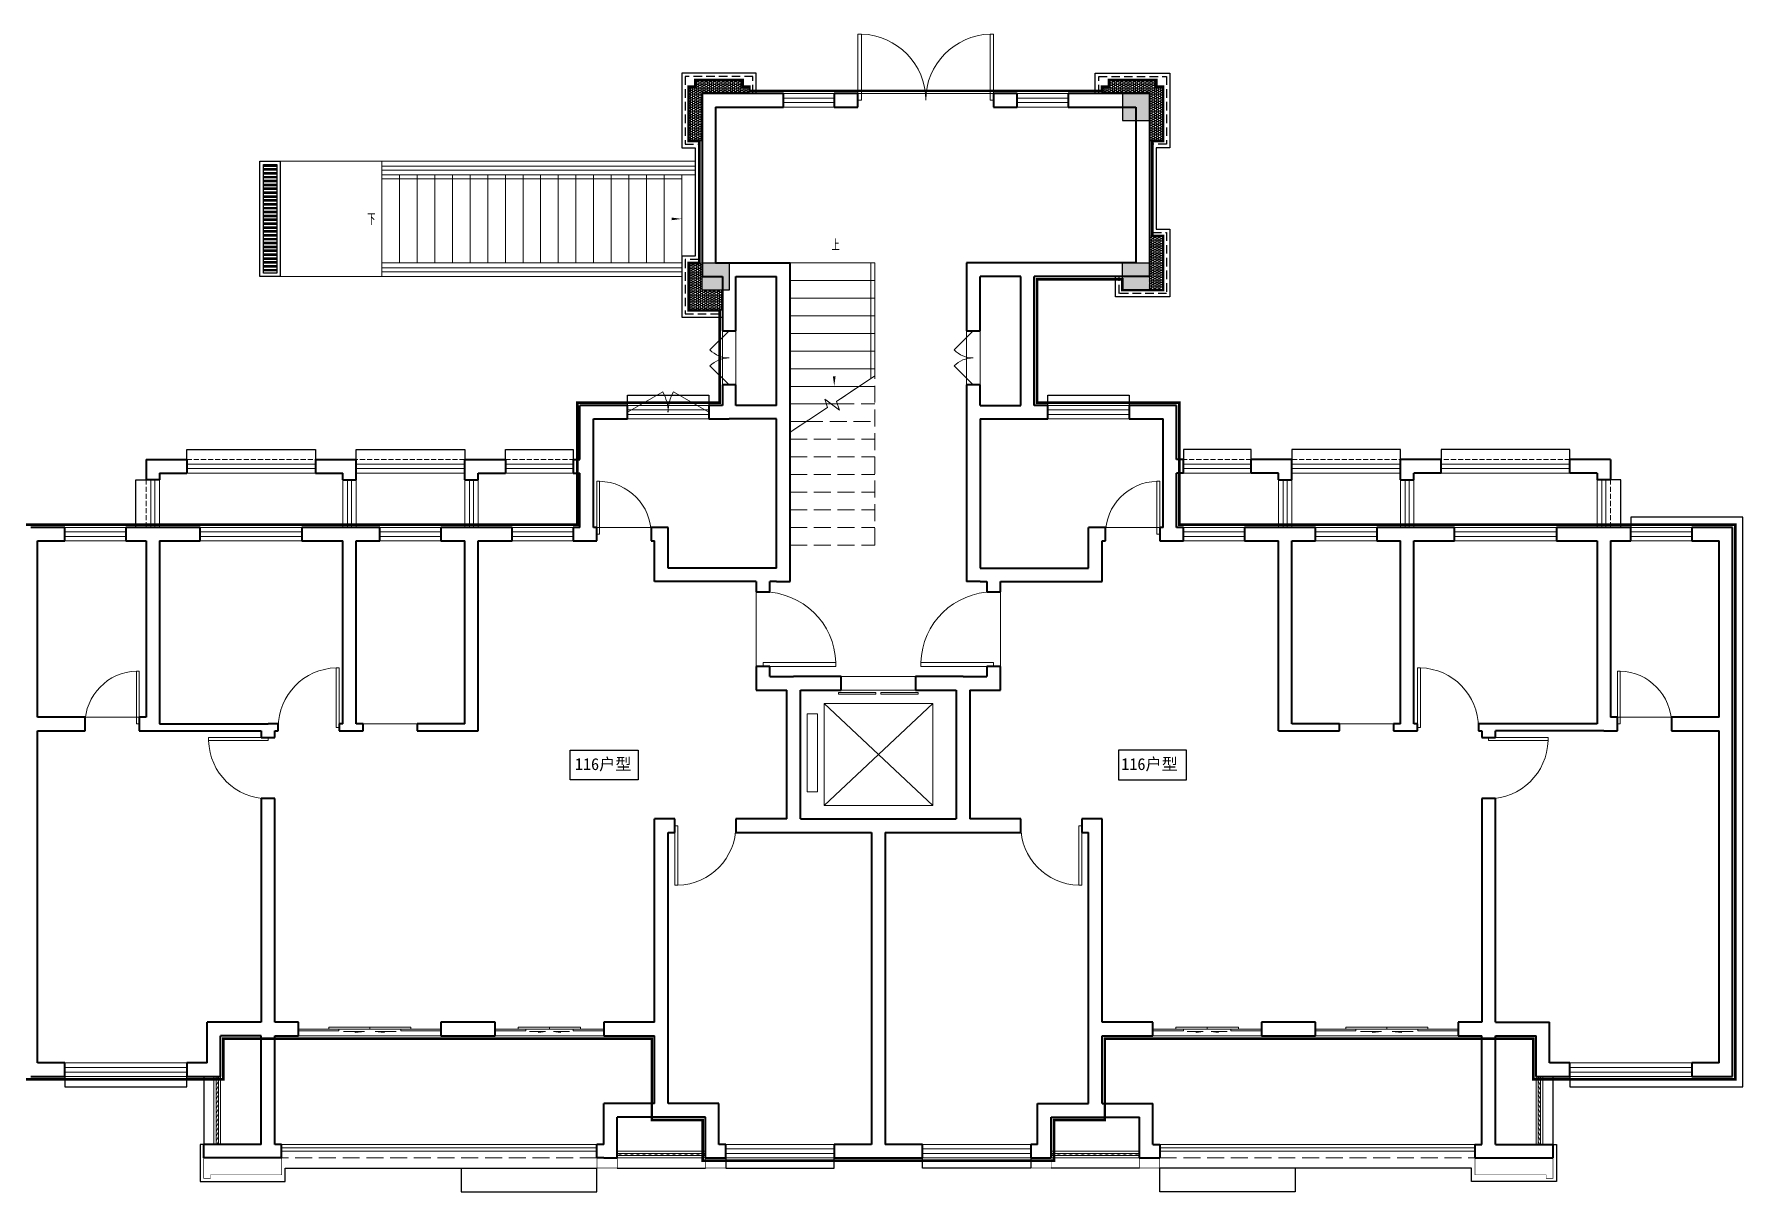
# Model space of a CAD drawing. Extents: x -518115 to 389031, y -209821 to 1628073.
# Drawn here: x 61305 to 71385, y 656522 to 663352 of the extents above; entities that cross this region are included whole.
import ezdxf

# ---------------------------------------------------------------- set-up
doc = ezdxf.new("R2010")
doc.units = 0
doc.header["$LTSCALE"] = 1000
doc.header["$MEASUREMENT"] = 0
for name, pattern in [('#P_--_20B1_001_t3$0$DASH', [0.35, 0.25, -0.1]), ('DASH', [0.35, 0.25, -0.1]), ('HIDDEN', [0.375, 0.25, -0.125])]:
    doc.linetypes.add(name, pattern=pattern)
for name, color, linetype, lineweight in [('3.5方案汇报，与郭总、侯月琴确定户型_t8$0$STAIR', 2, 'Continuous', 18), ('PUB_HATCH', 8, 'Continuous', 9), ('STAIR', 2, 'Continuous', 18), ('WALL', 9, 'Continuous', 40), ('WINDOW', 144, 'Continuous', 15), ('平面-栏杆', 135, 'Continuous', 15), ('平面-看线', 45, 'Continuous', 15)]:
    doc.layers.add(name, color=color, linetype=linetype, lineweight=lineweight)
for name, color, linetype in [('DIM_SYMB', 3, 'Continuous'), ('PUB_TEXT', 4, 'Continuous'), ('看线', 251, 'Continuous'), ('立面-看线', 251, 'Continuous')]:
    doc.layers.add(name, color=color, linetype=linetype)
doc.styles.add('_TCH_DIM', font='SIMPLEX.shx', dxfattribs={"width": 0.7, "bigfont": 'GBCBIG.shx'})
doc.styles.add('黑体', font='')
doc.styles.get('黑体').set_extended_font_data('SimHei')
pattern_1 = [(0, (-420267.216, -527227.083), (30.95625, 17.872595), [20.6375, -41.275]), (120, (-420267.216, -527227.083), (-30.9562463, 17.8726014), [20.6375, -41.275]), (60, (-420267.216, -527227.083), (3.7e-06, 35.7451964), [-41.275, 20.6375])]

# ---------------------------------------------------------------- blocks, each defined once
blk = doc.blocks.new('A$C787F6C08')
h = blk.add_hatch()
h.set_pattern_fill('ANSI32', color=246, scale=12, angle=135)
h.set_pattern_definition([(180, (0, 0), (-4e-15, -57.15), []), (180, (-19.05, 19.05), (-4e-15, -57.15), [])])
h.paths.add_polyline_path([(50, -1650), (250, -1650), (250, -50), (50, -50)])
at = {"color": 246}
for points in [[(0, 0), (300, 0), (300, -1700), (0, -1700)], [(50, -50), (250, -50), (250, -1650), (50, -1650)]]:
    blk.add_lwpolyline(points, close=True, dxfattribs=at)
blk = doc.blocks.new('A$C028C60F5')
at = {"color": 6}
blk.add_lwpolyline([(400, 0), (0, 0), (0, -400), (400, -400)], close=True, dxfattribs=at)
at = {"layer": 'PUB_HATCH'}
blk.add_solid([(0, -400), (400, -400), (0, 0), (400, 0)], dxfattribs=at)
blk = doc.blocks.new('A$C3EFA6995')
for p in [(9700, -2400), (15900, -2400)]:
    blk.add_blockref('A$C028C60F5', p)
blk = doc.blocks.new('A$C25D815C1')
at = {"layer": '立面-看线'}
h = blk.add_hatch(dxfattribs=at)
h.set_pattern_fill('HONEY', color=256, scale=13)
h.set_pattern_definition(pattern_1)
h.paths.add_polyline_path([(35750, 4890), (35750, 4990), (35050, 4990), (35050, 4890), (34950, 4890), (34950, 4090), (35150, 4090), (35150, 4790), (35849, 4790), (35849, 4890)])
h = blk.add_hatch(dxfattribs=at)
h.set_pattern_fill('HONEY', color=256, scale=13)
h.set_pattern_definition(pattern_1)
h.paths.add_polyline_path([(41150, 4890), (41150, 4990), (41850, 4990), (41850, 4890), (41950, 4890), (41950, 4090), (41750, 4090), (41750, 4790), (41051, 4790), (41051, 4890)])
h = blk.add_hatch(dxfattribs=at)
h.set_pattern_fill('HONEY', color=256, scale=13)
h.set_pattern_definition([(0, (-420366.579, -530327.082), (30.95625, 17.872595), [20.6375, -41.275]), (120, (-420366.579, -530327.082), (-30.9562463, 17.8726014), [20.6375, -41.275]), (60, (-420366.579, -530327.082), (3.7e-06, 35.7451964), [-41.275, 20.6375])])
h.paths.add_polyline_path([(41750, 2090), (41750, 2090), (41750, 2690), (41949, 2690), (41949, 1890), (41750, 1890)])
h = blk.add_hatch(dxfattribs=at)
h.set_pattern_fill('HONEY', color=256, scale=13)
h.set_pattern_definition([(0, (-420366.579, -530727.082), (30.95625, 17.872595), [20.6375, -41.275]), (120, (-420366.579, -530727.082), (-30.9562463, 17.8726014), [20.6375, -41.275]), (60, (-420366.579, -530727.082), (3.7e-06, 35.7451964), [-41.275, 20.6375])])
h.paths.add_polyline_path([(35450, 1890), (35150, 1890), (35150, 2290), (34951, 2290), (34951, 1590), (35450, 1590)])
at = {"color": 1, "const_width": 8}
for points in [[(35150, 4090), (34950, 4090), (34950, 4890), (35050, 4890), (35050, 4990), (35340, 4990), (35340, 4990), (35460, 4990), (35460, 4990), (35750, 4990), (35750, 4890), (35850, 4890), (35850, 4790)], [(41750, 4090), (41950, 4090), (41950, 4890), (41850, 4890), (41850, 4990), (41560, 4990), (41560, 4990), (41440, 4990), (41440, 4990), (41150, 4990), (41150, 4890), (41050, 4890), (41050, 4790)], [(41750, 2690), (41950, 2690), (41950, 1890), (41350, 1890), (41350, 2090)], [(35150, 2290), (34950, 2290), (34950, 1590), (35450, 1590)]]:
    blk.add_lwpolyline(points, dxfattribs=at)
at = {"color": 1}
for points in [[(33203, -4897), (34209, -4897), (34209, -5333), (33203, -5333)], [(42297, -4897), (41291, -4897), (41291, -5333), (42297, -5333)]]:
    blk.add_lwpolyline(points, close=True, dxfattribs=at)
at = {"color": 30, "const_width": 8}
for points in [[(27800, -10910), (27800, -11210), (27900, -11210), (27900, -11160), (28950, -11160), (28950, -10910)], [(33600, -10910), (33600, -11060), (33900, -11060), (33900, -10910)], [(35200, -10910), (35200, -11060), (35500, -11060), (35500, -10910)], [(40300, -10910), (40300, -11060), (40000, -11060), (40000, -10910)], [(41900, -10910), (41900, -11060), (41600, -11060), (41600, -10910)], [(47700, -10910), (47700, -11210), (47600, -11210), (47600, -11160), (46550, -11160), (46550, -10910)]]:
    blk.add_lwpolyline(points, dxfattribs=at)
at = {"layer": '3.5方案汇报，与郭总、侯月琴确定户型_t8$0$STAIR'}
for p, q in [((36952, -4210), (38552, -5710)), ((38552, -4210), (36952, -5710))]:
    blk.add_line(p, q, dxfattribs=at)
for points in [[(38552, -5710), (38552, -4210), (36952, -4210), (36952, -5710)], [(36852, -5510), (36852, -4360), (36702, -4360), (36702, -5510)]]:
    blk.add_lwpolyline(points, close=True, dxfattribs=at)
at = {"layer": 'DIM_SYMB'}
for points in [[(30331, 2940, 0, 0, 0), (34850, 2940, 0, 40, 0), (34700, 2940, 0, 0, 0)], [(37100, 2420, 0, 0, 0), (37100, 470, 0, 40, 0), (37100, 620, 0, 0, 0)]]:
    blk.add_lwpolyline(points, format="xyseb", dxfattribs=at)
at = {"layer": 'STAIR'}
for p, q in [((30430, 3590), (34850, 3590)), ((30430, 3590), (30430, 2290)), ((34850, 3530), (30430, 3530)), ((30690, 3590), (30690, 2290)), ((30950, 3590), (30950, 2290)), ((31210, 3590), (31210, 2290)), ((31470, 3590), (31470, 2290)), ((31730, 3590), (31730, 2290)), ((31990, 3590), (31990, 2290)), ((32250, 3590), (32250, 2290)), ((32510, 3590), (32510, 2290)), ((32770, 3590), (32770, 2290)), ((33030, 3590), (33030, 2290)), ((33290, 3590), (33290, 2290)), ((33550, 3590), (33550, 2290)), ((33810, 3590), (33810, 2290)), ((34070, 3590), (34070, 2290)), ((34330, 3590), (34330, 2290)), ((34590, 3590), (34590, 2290)), ((34850, 3590), (34850, 2290)), ((30430, 2290), (34850, 2290)), ((36450, -206), (36450, 2290)), ((36450, 2290), (37700, 2290)), ((37640, 2290), (37640, 584)), ((37700, 626), (37700, 2290)), ((36450, 2030), (37700, 2030)), ((36450, 1770), (37700, 1770)), ((36450, 1510), (37700, 1510)), ((36450, 1250), (37700, 1250)), ((36450, 990), (37700, 990)), ((36450, 730), (37700, 730)), ((37700, 626), (37133, 248)), ((36450, 470), (37466, 470)), ((37176, 120), (36960, 280)), ((36960, 280), (37000, 160)), ((36450, 210), (36983, 210)), ((37000, 160), (36450, -206)), ((37055, 210), (37146, 210)), ((37133, 248), (37176, 120)), ((36450, -50), (36684, -50))]:
    blk.add_line(p, q, dxfattribs=at)
at = {"layer": 'STAIR', "color": 246, "linetype": '#P_--_20B1_001_t3$0$DASH'}
for p, q in [((37700, 626), (37133, 248)), ((37700, -1870), (37700, 626)), ((37176, 120), (36960, 280)), ((36960, 280), (37000, 160)), ((37466, 470), (37700, 470)), ((37000, 160), (36450, -206)), ((36983, 210), (37055, 210)), ((37133, 248), (37176, 120)), ((37146, 210), (37700, 210)), ((36450, -1870), (36450, -206)), ((36684, -50), (37700, -50)), ((36450, -310), (37700, -310)), ((36450, -570), (37700, -570)), ((36450, -830), (37700, -830)), ((36450, -1090), (37700, -1090)), ((36450, -1350), (37700, -1350)), ((36450, -1610), (37700, -1610)), ((36450, -1870), (37700, -1870))]:
    blk.add_line(p, q, dxfattribs=at)
at = {"layer": 'STAIR'}
blk.add_lwpolyline([(30430, 3790), (28930, 3790), (28930, 2090), (30430, 2090)], close=True, dxfattribs=at)
at = {"layer": 'WALL', "color": 7}
for p, q in [((36350, 4790), (35150, 4790)), ((35150, 4790), (35150, 2090)), ((36350, 4590), (36350, 4790)), ((37450, 4790), (37100, 4790)), ((37100, 4790), (37100, 4590)), ((37450, 4590), (37450, 4790)), ((39800, 4790), (39450, 4790)), ((39450, 4790), (39450, 4590)), ((39800, 4590), (39800, 4790)), ((41750, 4790), (40550, 4790)), ((40550, 4790), (40550, 4590)), ((41750, 4790), (41750, 2090)), ((35350, 4590), (36350, 4590)), ((35350, 4590), (35350, 2290)), ((37100, 4590), (37450, 4590)), ((39450, 4590), (39800, 4590)), ((40550, 4590), (41550, 4590)), ((41550, 4590), (41550, 2290)), ((35350, 2290), (35550, 2290)), ((35550, 2290), (36450, 2290)), ((36450, 90), (36450, 2290)), ((39950, 2290), (39050, 2290)), ((39050, 2290), (39050, 1290)), ((41550, 2290), (39950, 2290)), ((35150, 2090), (35450, 2090)), ((35450, 2090), (35450, 1290)), ((35650, 2090), (36250, 2090)), ((35650, 1290), (35650, 2090)), ((36250, 190), (36250, 2090)), ((39850, 2090), (39250, 2090)), ((39250, 1290), (39250, 2090)), ((39850, 190), (39850, 2090)), ((40050, 190), (40050, 2090)), ((41750, 2090), (40050, 2090)), ((35450, 1290), (35650, 1290)), ((39050, 1290), (39250, 1290)), ((35650, 490), (35450, 490)), ((35450, 490), (35450, 190)), ((35650, 190), (35650, 490)), ((39250, 490), (39050, 490)), ((39050, 490), (39050, 90)), ((39250, 190), (39250, 490)), ((34050, 190), (33350, 190)), ((33350, -610), (33350, 190)), ((34050, -10), (34050, 190)), ((35450, 190), (35250, 190)), ((35250, 190), (35250, -10)), ((36250, 190), (35650, 190)), ((36450, -2310), (36450, 90)), ((39050, 90), (39050, -2310)), ((39250, 190), (39850, 190)), ((40250, 190), (40050, 190)), ((40250, -10), (40250, 190)), ((42150, 190), (41450, 190)), ((41450, 190), (41450, -10)), ((42150, -610), (42150, 190)), ((33550, -10), (34050, -10)), ((33550, -710), (33550, -10)), ((35250, -10), (35550, -10)), ((36250, -10), (35550, -10)), ((36250, -2210), (36250, -10)), ((39250, -10), (39250, -2210)), ((39250, -10), (39950, -10)), ((39950, -10), (40250, -10)), ((41450, -10), (41950, -10)), ((41950, -710), (41950, -10)), ((26950, -610), (27550, -610)), ((26950, -610), (26950, -910)), ((27550, -610), (27550, -810)), ((29450, -610), (30050, -610)), ((29450, -610), (29450, -810)), ((30050, -910), (30050, -610)), ((31650, -910), (31650, -610)), ((31650, -610), (32250, -610)), ((32250, -610), (32250, -810)), ((33250, -610), (33350, -610)), ((33250, -610), (33250, -810)), ((33550, -1610), (33550, -710)), ((41950, -1610), (41950, -710)), ((42250, -610), (42150, -610)), ((42250, -810), (42250, -610)), ((43850, -610), (43250, -610)), ((43250, -810), (43250, -610)), ((43850, -910), (43850, -610)), ((46050, -610), (45450, -610)), ((45450, -910), (45450, -610)), ((46050, -810), (46050, -610)), ((48550, -610), (47950, -610)), ((47950, -810), (47950, -610)), ((48550, -610), (48550, -910)), ((27150, -910), (26950, -910)), ((27150, -810), (27550, -810)), ((27150, -810), (27150, -910)), ((29450, -810), (29850, -810)), ((29850, -910), (29850, -810)), ((29850, -910), (30050, -910)), ((31650, -910), (31850, -910)), ((31850, -910), (31850, -810)), ((31850, -810), (32250, -810)), ((33250, -810), (33350, -810)), ((33350, -1610), (33350, -810)), ((42250, -810), (42150, -810)), ((42150, -1610), (42150, -810)), ((43650, -810), (43250, -810)), ((43650, -910), (43650, -810)), ((43650, -910), (43850, -910)), ((45450, -910), (45650, -910)), ((46050, -810), (45650, -810)), ((45650, -910), (45650, -810)), ((48350, -810), (47950, -810)), ((48350, -810), (48350, -910)), ((48550, -910), (48350, -910)), ((25750, -1610), (25250, -1610)), ((25750, -1810), (25750, -1610)), ((27050, -1610), (26650, -1610)), ((26650, -1610), (26650, -1810)), ((27750, -1610), (27050, -1610)), ((27750, -1810), (27750, -1610)), ((29950, -1610), (29250, -1610)), ((29250, -1610), (29250, -1810)), ((30400, -1610), (29950, -1610)), ((30400, -1810), (30400, -1610)), ((31750, -1610), (31300, -1610)), ((31300, -1610), (31300, -1810)), ((32350, -1610), (31750, -1610)), ((32350, -1810), (32350, -1610)), ((33350, -1610), (33250, -1610)), ((33250, -1610), (33250, -1810)), ((33600, -1610), (33550, -1610)), ((33600, -1810), (33600, -1610)), ((34650, -1610), (34400, -1610)), ((34400, -1610), (34400, -1810)), ((34650, -2210), (34650, -1610)), ((40850, -2210), (40850, -1610)), ((41100, -1610), (40850, -1610)), ((41100, -1810), (41100, -1610)), ((41950, -1610), (41900, -1610)), ((41900, -1610), (41900, -1810)), ((42250, -1610), (42150, -1610)), ((42250, -1810), (42250, -1610)), ((43750, -1610), (43150, -1610)), ((43150, -1610), (43150, -1810)), ((44200, -1610), (43750, -1610)), ((44200, -1810), (44200, -1610)), ((45550, -1610), (45100, -1610)), ((45100, -1610), (45100, -1810)), ((46250, -1610), (45550, -1610)), ((46250, -1810), (46250, -1610)), ((48450, -1610), (47750, -1610)), ((47750, -1610), (47750, -1810)), ((48850, -1610), (48450, -1610)), ((48850, -1810), (48850, -1610)), ((50350, -1610), (49750, -1610)), ((49750, -1610), (49750, -1810)), ((50350, -4510), (50350, -1610)), ((25350, -1810), (25750, -1810)), ((25350, -4410), (25350, -1810)), ((26650, -1810), (26950, -1810)), ((26950, -1810), (26950, -4410)), ((27150, -1810), (27150, -4510)), ((27150, -1810), (27750, -1810)), ((29250, -1810), (29850, -1810)), ((29850, -4510), (29850, -1810)), ((30050, -4510), (30050, -1810)), ((30050, -1810), (30400, -1810)), ((31300, -1810), (31650, -1810)), ((31650, -4510), (31650, -1810)), ((31850, -1810), (32350, -1810)), ((31850, -4610), (31850, -1810)), ((33250, -1810), (33450, -1810)), ((33450, -1810), (33600, -1810)), ((34400, -1810), (34450, -1810)), ((34450, -2410), (34450, -1810)), ((41050, -2410), (41050, -1810)), ((41050, -1810), (41100, -1810)), ((41900, -1810), (42050, -1810)), ((42050, -1810), (42250, -1810)), ((43150, -1810), (43650, -1810)), ((43650, -4610), (43650, -1810)), ((43850, -1810), (44200, -1810)), ((43850, -4510), (43850, -1810)), ((45100, -1810), (45450, -1810)), ((45450, -4510), (45450, -1810)), ((45650, -4510), (45650, -1810)), ((45650, -1810), (46250, -1810)), ((47750, -1810), (48350, -1810)), ((48350, -1810), (48350, -4510)), ((48550, -1810), (48550, -4410)), ((48550, -1810), (48850, -1810)), ((49750, -1810), (50150, -1810)), ((50150, -4410), (50150, -1810)), ((36050, -2210), (34650, -2210)), ((36250, -2210), (36050, -2210)), ((39250, -2210), (39450, -2210)), ((39450, -2210), (40850, -2210)), ((35950, -2410), (34450, -2410)), ((35950, -2410), (35950, -2560)), ((36250, -2410), (36150, -2410)), ((36150, -2560), (36150, -2410)), ((36250, -2410), (36250, -2410)), ((36250, -2410), (36450, -2410)), ((36450, -2410), (36450, -2310)), ((39050, -2310), (39050, -2410)), ((39250, -2410), (39050, -2410)), ((39250, -2410), (39250, -2410)), ((39250, -2410), (39350, -2410)), ((39350, -2410), (39350, -2560)), ((39550, -2410), (41050, -2410)), ((39550, -2560), (39550, -2410)), ((35950, -2560), (36150, -2560)), ((39350, -2560), (39550, -2560)), ((36150, -3660), (35950, -3660)), ((35950, -3660), (35950, -4010)), ((36150, -3810), (36150, -3660)), ((39550, -3660), (39350, -3660)), ((39350, -3660), (39350, -3810)), ((39550, -4010), (39550, -3660)), ((35950, -4010), (36400, -4010)), ((36150, -3810), (36500, -3810)), ((36400, -5910), (36400, -4010)), ((37200, -3810), (36500, -3810)), ((36600, -4010), (37200, -4010)), ((36600, -5910), (36600, -4010)), ((37200, -4010), (37200, -3810)), ((39000, -3810), (38300, -3810)), ((38300, -3810), (38300, -4010)), ((38300, -4010), (38900, -4010)), ((38900, -4010), (38900, -5910)), ((39000, -3810), (39350, -3810)), ((39100, -4010), (39550, -4010)), ((39100, -4010), (39100, -5910)), ((26050, -4410), (25350, -4410)), ((26050, -4610), (26050, -4410)), ((26950, -4410), (26850, -4410)), ((26850, -4410), (26850, -4610)), ((27150, -4510), (28750, -4510)), ((28900, -4510), (28750, -4510)), ((28900, -4610), (28900, -4510)), ((29850, -4510), (29800, -4510)), ((29800, -4510), (29800, -4610)), ((30150, -4510), (30050, -4510)), ((30150, -4610), (30150, -4510)), ((31650, -4510), (30950, -4510)), ((30950, -4510), (30950, -4610)), ((44550, -4510), (43850, -4510)), ((44550, -4610), (44550, -4510)), ((45450, -4510), (45350, -4510)), ((45350, -4510), (45350, -4610)), ((45700, -4510), (45650, -4510)), ((45700, -4610), (45700, -4510)), ((46750, -4510), (46600, -4510)), ((46600, -4510), (46600, -4610)), ((48350, -4510), (46750, -4510)), ((48650, -4410), (48550, -4410)), ((48650, -4610), (48650, -4410)), ((50150, -4410), (49450, -4410)), ((49450, -4410), (49450, -4610)), ((50350, -9710), (50350, -4510)), ((25350, -4610), (26050, -4610)), ((25350, -9510), (25350, -4610)), ((26850, -4610), (27050, -4610)), ((27050, -4610), (28650, -4610)), ((28650, -4610), (28650, -4710)), ((28650, -4710), (28850, -4710)), ((28850, -4710), (28850, -4610)), ((28850, -4610), (28900, -4610)), ((29800, -4610), (29950, -4610)), ((29950, -4610), (30150, -4610)), ((30950, -4610), (31850, -4610)), ((43650, -4610), (44550, -4610)), ((45350, -4610), (45550, -4610)), ((45550, -4610), (45700, -4610)), ((46600, -4610), (46650, -4610)), ((46650, -4610), (46650, -4710)), ((46650, -4710), (46850, -4710)), ((46850, -4710), (46850, -4610)), ((48450, -4610), (46850, -4610)), ((48450, -4610), (48650, -4610)), ((49450, -4610), (50150, -4610)), ((50150, -9510), (50150, -4610)), ((28850, -5610), (28650, -5610)), ((28650, -5610), (28650, -8910)), ((28850, -8910), (28850, -5610)), ((46850, -5610), (46650, -5610)), ((46650, -5610), (46650, -8910)), ((46850, -8910), (46850, -5610)), ((34750, -5910), (34450, -5910)), ((34450, -8910), (34450, -5910)), ((34750, -6110), (34750, -5910)), ((36400, -5910), (35650, -5910)), ((35650, -5910), (35650, -6110)), ((36600, -5910), (37750, -5910)), ((37750, -5910), (38900, -5910)), ((39850, -5910), (39100, -5910)), ((39850, -6110), (39850, -5910)), ((41050, -5910), (40750, -5910)), ((40750, -5910), (40750, -6110)), ((41050, -8910), (41050, -5910)), ((34650, -6110), (34750, -6110)), ((34650, -9010), (34650, -6110)), ((35650, -6110), (36500, -6110)), ((36500, -6110), (37650, -6110)), ((37650, -6110), (37650, -10710)), ((37850, -6110), (39000, -6110)), ((37850, -6110), (37850, -10710)), ((39000, -6110), (39850, -6110)), ((40750, -6110), (40850, -6110)), ((40850, -9010), (40850, -6110)), ((27850, -9510), (27850, -8910)), ((28650, -8910), (27850, -8910)), ((29200, -8910), (28850, -8910)), ((29200, -9110), (29200, -8910)), ((32100, -8910), (31300, -8910)), ((31300, -8910), (31300, -9110)), ((32100, -9110), (32100, -8910)), ((34450, -8910), (33700, -8910)), ((33700, -8910), (33700, -9110)), ((34650, -10110), (34650, -9010)), ((40850, -10110), (40850, -9010)), ((41800, -8910), (41050, -8910)), ((41800, -9110), (41800, -8910)), ((44200, -8910), (43400, -8910)), ((43400, -8910), (43400, -9110)), ((44200, -9110), (44200, -8910)), ((46650, -8910), (46300, -8910)), ((46300, -8910), (46300, -9110)), ((46850, -8910), (47650, -8910)), ((47650, -9510), (47650, -8910)), ((28050, -9710), (28050, -9110)), ((28650, -9110), (28050, -9110)), ((28650, -10710), (28650, -9110)), ((28850, -10710), (28850, -9110)), ((28850, -9110), (29200, -9110)), ((31300, -9110), (32100, -9110)), ((33700, -9110), (34450, -9110)), ((34450, -10110), (34450, -9110)), ((41050, -10110), (41050, -9110)), ((41050, -9110), (41800, -9110)), ((43400, -9110), (44200, -9110)), ((46300, -9110), (46650, -9110)), ((46650, -10710), (46650, -9110)), ((46850, -10710), (46850, -9110)), ((46850, -9110), (47450, -9110)), ((47450, -9710), (47450, -9110)), ((25750, -9510), (25350, -9510)), ((25750, -9710), (25750, -9510)), ((27850, -9510), (27550, -9510)), ((27550, -9510), (27550, -9710)), ((47950, -9510), (47650, -9510)), ((47950, -9710), (47950, -9510)), ((50150, -9510), (49750, -9510)), ((49750, -9510), (49750, -9710)), ((25250, -9710), (25750, -9710)), ((27550, -9710), (28050, -9710)), ((47450, -9710), (47950, -9710)), ((49750, -9710), (50350, -9710)), ((33700, -10710), (33700, -10110)), ((34450, -10110), (33700, -10110)), ((33900, -10810), (33900, -10310)), ((34550, -10310), (33900, -10310)), ((35200, -10310), (34550, -10310)), ((35400, -10110), (34650, -10110)), ((35200, -10910), (35200, -10310)), ((35400, -10710), (35400, -10110)), ((40100, -10710), (40100, -10110)), ((40100, -10110), (40850, -10110)), ((40300, -10910), (40300, -10310)), ((40300, -10310), (40950, -10310)), ((40950, -10310), (41600, -10310)), ((41050, -10110), (41800, -10110)), ((41600, -10810), (41600, -10310)), ((41800, -10710), (41800, -10110)), ((28650, -10710), (27800, -10710)), ((27800, -10910), (27800, -10710)), ((28950, -10710), (28850, -10710)), ((28950, -10910), (28950, -10710)), ((33700, -10710), (33600, -10710)), ((33600, -10910), (33600, -10710)), ((33900, -10910), (33900, -10810)), ((35500, -10710), (35400, -10710)), ((35500, -10910), (35500, -10710)), ((37650, -10710), (37100, -10710)), ((37100, -10710), (37100, -10910)), ((38400, -10710), (37850, -10710)), ((38400, -10910), (38400, -10710)), ((40100, -10710), (40000, -10710)), ((40000, -10710), (40000, -10910)), ((41600, -10910), (41600, -10810)), ((41800, -10710), (41900, -10710)), ((41900, -10710), (41900, -10910)), ((46550, -10710), (46650, -10710)), ((46550, -10710), (46550, -10910)), ((46850, -10710), (47700, -10710)), ((47700, -10710), (47700, -10910)), ((28750, -10910), (27800, -10910)), ((28950, -10910), (28750, -10910)), ((33700, -10910), (33600, -10910)), ((33700, -10910), (33700, -10910)), ((33700, -10910), (33900, -10910)), ((35200, -10910), (35500, -10910)), ((37100, -10910), (37750, -10910)), ((37750, -10910), (38400, -10910)), ((40000, -10910), (40300, -10910)), ((41600, -10910), (41800, -10910)), ((41800, -10910), (41900, -10910)), ((41800, -10910), (41800, -10910)), ((46550, -10910), (46750, -10910)), ((46750, -10910), (47700, -10910))]:
    blk.add_line(p, q, dxfattribs=at)
at = {"layer": 'WINDOW'}
for p, q in [((37450, 4690), (37450, 5665)), ((37500, 5665), (37450, 5665)), ((37500, 4690), (37500, 5665)), ((39400, 4690), (39400, 5665)), ((39400, 5665), (39450, 5665)), ((39450, 4690), (39450, 5665)), ((39450, 4790), (37450, 4790)), ((39800, 4590), (39800, 4790)), ((40550, 4790), (39800, 4790)), ((40550, 4790), (40550, 4590)), ((37450, 4690), (37500, 4690)), ((39450, 4690), (39400, 4690)), ((39800, 4723), (40550, 4723)), ((39800, 4656), (40550, 4656)), ((40550, 4590), (39800, 4590)), ((35550, 1290), (35267, 1007)), ((35450, 490), (35450, 1290)), ((35650, 490), (35650, 1290)), ((39050, 1290), (39050, 490)), ((39250, 1290), (39250, 490)), ((35550, 490), (35267, 772)), ((34050, 90), (34570, 390)), ((35248, 90), (34729, 390)), ((27750, -1810), (27750, -1610)), ((27750, -1610), (29250, -1610)), ((29250, -1677), (27750, -1677)), ((29250, -1744), (27750, -1744)), ((29250, -1610), (29250, -1810)), ((33600, -1610), (34400, -1610)), ((41900, -1610), (41100, -1610)), ((46250, -1610), (46250, -1810)), ((47750, -1610), (46250, -1610)), ((46250, -1677), (47750, -1677)), ((46250, -1744), (47750, -1744)), ((47750, -1810), (47750, -1610)), ((27750, -1810), (29250, -1810)), ((47750, -1810), (46250, -1810)), ((35950, -3660), (35950, -2560)), ((39550, -3660), (39550, -2560)), ((26810, -3730), (26850, -3730)), ((26810, -4510), (26810, -3730)), ((26850, -4510), (26850, -3730)), ((29755, -3683), (29800, -3683)), ((29755, -4560), (29755, -3683)), ((29800, -4560), (29800, -3683)), ((45745, -3683), (45700, -3683)), ((45700, -4560), (45700, -3683)), ((45745, -4560), (45745, -3683)), ((48690, -3730), (48650, -3730)), ((48650, -4510), (48650, -3730)), ((48690, -4510), (48690, -3730)), ((37200, -3810), (38300, -3810)), ((37200, -4010), (38300, -4010)), ((38300, -4010), (37200, -4010)), ((37163, -4069), (37163, -4048)), ((37713, -4048), (37163, -4048)), ((37713, -4069), (37163, -4069)), ((37713, -4069), (37713, -4048)), ((38337, -4048), (37787, -4048)), ((37787, -4069), (37787, -4048)), ((38337, -4069), (37787, -4069)), ((38337, -4069), (38337, -4048)), ((26050, -4410), (26850, -4410)), ((26850, -4510), (26810, -4510)), ((30150, -4510), (30150, -4610)), ((30150, -4510, 800), (30950, -4510, 800)), ((44550, -4510), (44550, -4610)), ((45350, -4510, 800), (44550, -4510, 800)), ((45350, -4610), (45350, -4510)), ((49450, -4410), (48650, -4410)), ((48650, -4510), (48690, -4510)), ((27872, -4755), (27872, -4710)), ((28750, -4710), (27872, -4710)), ((28750, -4755), (27872, -4755)), ((28750, -4710), (28750, -4755)), ((29800, -4560), (29755, -4560)), ((45700, -4560), (45745, -4560)), ((46750, -4710), (46750, -4755)), ((46750, -4710), (47628, -4710)), ((46750, -4755), (47628, -4755)), ((47628, -4755), (47628, -4710)), ((34750, -6010), (34795, -6010)), ((34750, -6010), (34750, -6888)), ((34795, -6010), (34795, -6888)), ((40750, -6010), (40705, -6010)), ((40705, -6010), (40705, -6888)), ((40750, -6010), (40750, -6888)), ((34795, -6888), (34750, -6888)), ((40705, -6888), (40750, -6888)), ((29200, -9010), (29200, -9049)), ((29200, -9038), (29200, -9010)), ((29200, -9010), (29791, -9010)), ((29791, -9038), (29200, -9038)), ((29646, -9010), (29646, -8980)), ((29646, -8980), (30250, -8980)), ((30250, -9010), (29646, -9010)), ((29791, -9010), (29791, -9038)), ((29860, -9048), (30172, -9048)), ((30172, -9048), (30036, -9062)), ((30036, -9062), (30036, -9048)), ((30250, -8980), (30250, -9010)), ((30854, -8980), (30250, -8980)), ((30250, -9010), (30854, -9010)), ((30640, -9048), (30328, -9048)), ((30328, -9048), (30464, -9062)), ((30464, -9062), (30464, -9048)), ((30709, -9010), (30709, -9038)), ((31300, -9010), (30709, -9010)), ((30709, -9038), (31300, -9038)), ((30854, -9010), (30854, -8980)), ((31300, -9038), (31300, -9010)), ((32100, -9010), (32100, -9049)), ((32100, -9038), (32100, -9010)), ((32100, -9010), (32550, -9010)), ((32550, -9038), (32100, -9038)), ((32440, -9010), (32440, -8980)), ((32440, -8980), (32900, -8980)), ((32900, -9010), (32440, -9010)), ((32550, -9010), (32550, -9038)), ((32603, -9048), (32841, -9048)), ((32841, -9048), (32737, -9062)), ((32737, -9062), (32737, -9048)), ((32900, -8980), (32900, -9010)), ((33360, -8980), (32900, -8980)), ((32900, -9010), (33360, -9010)), ((33197, -9048), (32959, -9048)), ((32959, -9048), (33063, -9062)), ((33063, -9062), (33063, -9048)), ((33250, -9010), (33250, -9038)), ((33700, -9010), (33250, -9010)), ((33250, -9038), (33700, -9038)), ((33360, -9010), (33360, -8980)), ((33700, -9038), (33700, -9010)), ((41800, -9038), (41800, -9010)), ((41800, -9010), (42250, -9010)), ((42250, -9038), (41800, -9038)), ((42140, -9010), (42140, -8980)), ((42140, -8980), (42600, -8980)), ((42600, -9010), (42140, -9010)), ((42250, -9010), (42250, -9038)), ((42303, -9048), (42541, -9048)), ((42541, -9048), (42437, -9062)), ((42437, -9062), (42437, -9048)), ((42600, -8980), (42600, -9010)), ((43060, -8980), (42600, -8980)), ((42600, -9010), (43060, -9010)), ((42897, -9048), (42659, -9048)), ((42659, -9048), (42763, -9062)), ((42763, -9062), (42763, -9048)), ((42950, -9010), (42950, -9038)), ((43400, -9010), (42950, -9010)), ((42950, -9038), (43400, -9038)), ((43060, -9010), (43060, -8980)), ((43400, -9010), (43400, -9049)), ((43400, -9038), (43400, -9010)), ((44200, -9038), (44200, -9010)), ((44200, -9010), (44791, -9010)), ((44791, -9038), (44200, -9038)), ((44646, -9010), (44646, -8980)), ((44646, -8980), (45250, -8980)), ((45250, -9010), (44646, -9010)), ((44791, -9010), (44791, -9038)), ((44860, -9048), (45172, -9048)), ((45172, -9048), (45036, -9062)), ((45036, -9062), (45036, -9048)), ((45250, -8980), (45250, -9010)), ((45854, -8980), (45250, -8980)), ((45250, -9010), (45854, -9010)), ((45640, -9048), (45328, -9048)), ((45328, -9048), (45464, -9062)), ((45464, -9062), (45464, -9048)), ((45709, -9010), (45709, -9038)), ((46300, -9010), (45709, -9010)), ((45709, -9038), (46300, -9038)), ((45854, -9010), (45854, -8980)), ((46300, -9010), (46300, -9049)), ((46300, -9038), (46300, -9010)), ((31300, -9110), (29200, -9110)), ((33700, -9110), (32100, -9110)), ((41800, -9110), (43400, -9110)), ((44200, -9110), (46300, -9110)), ((25750, -9710), (25750, -9510)), ((25750, -9510), (27550, -9510)), ((27550, -9510), (27550, -9710)), ((47950, -9510), (47950, -9710)), ((49750, -9510), (47950, -9510)), ((49750, -9710), (49750, -9510)), ((27550, -9577), (25750, -9577)), ((27550, -9644), (25750, -9644)), ((25750, -9710), (27550, -9710)), ((47950, -9577), (49750, -9577)), ((47950, -9644), (49750, -9644)), ((49750, -9710), (47950, -9710)), ((33899, -10910), (33899, -10810)), ((33899, -10810), (35199, -10810)), ((35199, -10810), (35199, -10910)), ((38400, -10910), (38400, -10710)), ((38400, -10710), (40000, -10710)), ((40000, -10777), (38400, -10777)), ((40000, -10710), (40000, -10910)), ((40301, -10810), (40301, -10910)), ((41601, -10810), (40301, -10810)), ((41601, -10910), (41601, -10810)), ((35199, -10844), (33899, -10844)), ((33899, -10877), (33982, -10844)), ((35199, -10877), (33899, -10877)), ((33899, -10910), (35199, -10910)), ((33987, -10877), (34071, -10844)), ((34076, -10877), (34159, -10844)), ((34164, -10877), (34248, -10844)), ((34253, -10877), (34336, -10844)), ((34341, -10877), (34424, -10844)), ((34429, -10877), (34513, -10844)), ((34518, -10877), (34601, -10844)), ((34606, -10877), (34689, -10844)), ((34695, -10877), (34778, -10844)), ((34783, -10877), (34866, -10844)), ((34871, -10877), (34955, -10844)), ((34960, -10877), (35043, -10844)), ((35048, -10877), (35131, -10844)), ((35136, -10877), (35199, -10852)), ((40000, -10844), (38400, -10844)), ((38400, -10910), (40000, -10910)), ((40301, -10844), (41601, -10844)), ((40364, -10877), (40301, -10852)), ((40301, -10877), (41601, -10877)), ((41601, -10910), (40301, -10910)), ((40452, -10877), (40369, -10844)), ((40540, -10877), (40457, -10844)), ((40629, -10877), (40545, -10844)), ((40717, -10877), (40634, -10844)), ((40805, -10877), (40722, -10844)), ((40894, -10877), (40811, -10844)), ((40982, -10877), (40899, -10844)), ((41071, -10877), (40987, -10844)), ((41159, -10877), (41076, -10844)), ((41247, -10877), (41164, -10844)), ((41336, -10877), (41252, -10844)), ((41424, -10877), (41341, -10844)), ((41513, -10877), (41429, -10844)), ((41601, -10877), (41518, -10844))]:
    blk.add_line(p, q, dxfattribs=at)
at = {"layer": 'WINDOW', "extrusion": (0, 0, -1)}
for p, q in [((36350, 4790), (36350, 4590)), ((36350, 4790), (37100, 4790)), ((37100, 4590), (37100, 4790)), ((37100, 4723), (36350, 4723)), ((37100, 4656), (36350, 4656)), ((36350, 4590), (37100, 4590)), ((39150, 1290), (38867, 1007)), ((39150, 490), (38867, 772)), ((34050, -10), (34050, 190)), ((34050, 190), (35250, 190)), ((35250, 123), (34050, 123)), ((35250, 56), (34050, 56)), ((35250, 190), (35250, -10)), ((40250, 190), (40250, -10)), ((41450, 190), (40250, 190)), ((40250, 123), (41450, 123)), ((40250, 56), (41450, 56)), ((41450, -10), (41450, 190)), ((34050, -10), (35250, -10)), ((41450, -10), (40250, -10)), ((33640, -930), (33600, -930)), ((33600, -1710), (33600, -930)), ((33640, -1710), (33640, -930)), ((41860, -930), (41900, -930)), ((41860, -1710), (41860, -930)), ((41900, -1710), (41900, -930)), ((25750, -1610), (25750, -1810)), ((26650, -1610), (25750, -1610)), ((25750, -1677), (26650, -1677)), ((25750, -1744), (26650, -1744)), ((26650, -1810), (26650, -1610)), ((30400, -1610), (30400, -1810)), ((31300, -1610), (30400, -1610)), ((30400, -1677), (31300, -1677)), ((30400, -1744), (31300, -1744)), ((31300, -1810), (31300, -1610)), ((32350, -1610), (32350, -1810)), ((33250, -1610), (32350, -1610)), ((32350, -1677), (33250, -1677)), ((32350, -1744), (33250, -1744)), ((33250, -1810), (33250, -1610)), ((33600, -1710), (33640, -1710)), ((41900, -1710), (41860, -1710)), ((42250, -1810), (42250, -1610)), ((42250, -1610), (43150, -1610)), ((43150, -1677), (42250, -1677)), ((43150, -1744), (42250, -1744)), ((43150, -1610), (43150, -1810)), ((44200, -1810), (44200, -1610)), ((44200, -1610), (45100, -1610)), ((45100, -1677), (44200, -1677)), ((45100, -1744), (44200, -1744)), ((45100, -1610), (45100, -1810)), ((48850, -1810), (48850, -1610)), ((48850, -1610), (49750, -1610)), ((49750, -1677), (48850, -1677)), ((49750, -1744), (48850, -1744)), ((49750, -1610), (49750, -1810)), ((26650, -1810), (25750, -1810)), ((31300, -1810), (30400, -1810)), ((33250, -1810), (32350, -1810)), ((42250, -1810), (43150, -1810)), ((44200, -1810), (45100, -1810)), ((48850, -1810), (49750, -1810)), ((36050, -3660), (36050, -3605)), ((36050, -3605), (37122, -3605)), ((36050, -3660), (37122, -3660)), ((37122, -3605), (37122, -3660)), ((38378, -3605), (38378, -3660)), ((39450, -3605), (38378, -3605)), ((39450, -3660), (38378, -3660)), ((39450, -3660), (39450, -3605)), ((28050, -9710), (27950, -9710)), ((27950, -9710), (27950, -10710)), ((27983, -10710), (27983, -9710)), ((28017, -9710), (27983, -9774)), ((28017, -9778), (27983, -9842)), ((28017, -10710), (28017, -9710)), ((28050, -9710), (28050, -10710)), ((47450, -9710), (47550, -9710)), ((47450, -9710), (47450, -10710)), ((47483, -10710), (47483, -9710)), ((47483, -9710), (47517, -9774)), ((47483, -9778), (47517, -9842)), ((47517, -10710), (47517, -9710)), ((47550, -9710), (47550, -10710)), ((28017, -9846), (27983, -9910)), ((28017, -9914), (27983, -9978)), ((28017, -9982), (27983, -10046)), ((28017, -10050), (27983, -10114)), ((47483, -9846), (47517, -9910)), ((47483, -9914), (47517, -9978)), ((47483, -9982), (47517, -10046)), ((47483, -10050), (47517, -10114)), ((28017, -10118), (27983, -10182)), ((28017, -10186), (27983, -10250)), ((28017, -10254), (27983, -10318)), ((28017, -10322), (27983, -10386)), ((47483, -10118), (47517, -10182)), ((47483, -10186), (47517, -10250)), ((47483, -10254), (47517, -10318)), ((47483, -10322), (47517, -10386)), ((28017, -10390), (27983, -10454)), ((28017, -10458), (27983, -10522)), ((28017, -10526), (27983, -10590)), ((47483, -10390), (47517, -10454)), ((47483, -10458), (47517, -10522)), ((47483, -10526), (47517, -10590)), ((27950, -10710), (28050, -10710)), ((28017, -10594), (27983, -10658)), ((28017, -10662), (27992, -10710)), ((35500, -10710), (35500, -10910)), ((37100, -10710), (35500, -10710)), ((35500, -10777), (37100, -10777)), ((37100, -10910), (37100, -10710)), ((47550, -10710), (47450, -10710)), ((47483, -10594), (47517, -10658)), ((47483, -10662), (47508, -10710)), ((35500, -10844), (37100, -10844)), ((37100, -10910), (35500, -10910))]:
    blk.add_line(p, q, dxfattribs=at)
at = {"layer": 'WINDOW', "linetype": 'DASH'}
blk.add_line((30950, -4610), (30950, -4510), dxfattribs=at)
at = {"layer": 'WINDOW'}
for centre, radius, start, end in [((37475, 4690), 975, 0, 88.5307), ((39425, 4690), 975, 91.4693, 180), ((35550, 1290), 400, 225, 270), ((35550, 490), 400, 90, 135), ((34050, 90), 600, 0, 30), ((35248, 90), 600, 150, 180), ((26830, -4510), 780, 91.4693, 180), ((29777, -4560), 878, 91.4693, 180), ((45723, -4560), 878, 360, 88.5307), ((48670, -4510), 780, 360, 88.5307), ((28750, -4733), 878, 181.4693, 270), ((46750, -4733), 878, 270, 358.5307), ((34772, -6010), 878, 271.4693, 0), ((40728, -6010), 878, 180, 268.5307)]:
    blk.add_arc(centre, radius, start, end, dxfattribs=at)
at = {"layer": 'WINDOW', "extrusion": (0, 0, -1)}
for centre, radius, start, end in [((-39150, 1290), 400, 270, 315), ((-39150, 490), 400, 45, 90), ((-33620, -1710), 780, 91.4693, 180), ((-41880, -1710), 780, 0, 88.5307), ((-36050, -3633), 1072, 90, 178.5307), ((-39450, -3633), 1072, 1.4693, 90)]:
    blk.add_arc(centre, radius, start, end, dxfattribs=at)
at = {"layer": '平面-栏杆'}
for p, q in [((30430, 3720), (35050, 3720)), ((30430, 3660), (35050, 3660)), ((30430, 2220), (34850, 2220)), ((30430, 2160), (34850, 2160))]:
    blk.add_line(p, q, dxfattribs=at)
for points in [[(29450, -680), (27550, -680)], [(29450, -740), (27550, -740)], [(31650, -680), (30050, -680)], [(31650, -740), (30050, -740)], [(33250, -680), (32250, -680)], [(33250, -740), (32250, -740)], [(42250, -680), (43250, -680)], [(42250, -740), (43250, -740)], [(43850, -680), (45450, -680)], [(43850, -740), (45450, -740)], [(46050, -680), (47950, -680)], [(46050, -740), (47950, -740)], [(27020, -910), (27020, -1610)], [(27080, -910), (27080, -1610)], [(29920, -910), (29920, -1610)], [(29980, -910), (29980, -1610)], [(31720, -910), (31720, -1610)], [(31780, -910), (31780, -1610)], [(43720, -910), (43720, -1610)], [(43780, -910), (43780, -1610)], [(45520, -910), (45520, -1610)], [(45580, -910), (45580, -1610)], [(48420, -910), (48420, -1610)], [(48480, -910), (48480, -1610)], [(33600, -10760), (28950, -10760)], [(33600, -10810), (28950, -10810)], [(41900, -10760), (46550, -10760)], [(41900, -10810), (46550, -10810)]]:
    blk.add_lwpolyline(points, dxfattribs=at)
at = {"layer": '平面-看线'}
for p, q in [((30430, 3790), (35050, 3790)), ((30430, 3590), (30430, 3790)), ((30430, 3590), (35050, 3590)), ((30430, 2290), (34850, 2290)), ((30430, 2090), (30430, 2290)), ((30430, 2090), (34850, 2090)), ((29850, -1610), (29850, -910)), ((31650, -1610), (31650, -910)), ((43850, -1610), (43850, -910)), ((45650, -1610), (45650, -910))]:
    blk.add_line(p, q, dxfattribs=at)
at = {"layer": '平面-看线', "linetype": 'DASH', "ltscale": 0.3}
for p, q in [((26950, -1610), (26950, -910)), ((48550, -1610), (48550, -910))]:
    blk.add_line(p, q, dxfattribs=at)
for points in [[(27550, -610), (29450, -610)], [(31650, -610), (30050, -610)], [(32250, -610), (33250, -610)], [(43250, -610), (42250, -610)], [(43850, -610), (45450, -610)], [(47950, -610), (46050, -610)]]:
    blk.add_lwpolyline(points, dxfattribs=at)
at = {"layer": '平面-看线'}
for points in [[(27150, -910), (27150, -1610)], [(27550, -810), (29450, -810)], [(31650, -810), (30050, -810)], [(30050, -910), (30050, -1610)], [(31850, -910), (31850, -1610)], [(33250, -810), (32250, -810)], [(42250, -810), (43250, -810)], [(43650, -910), (43650, -1610)], [(43850, -810), (45450, -810)], [(45450, -910), (45450, -1610)], [(47950, -810), (46050, -810)], [(48350, -910), (48350, -1610)], [(33600, -10710), (28950, -10710)], [(41900, -10710), (46550, -10710)]]:
    blk.add_lwpolyline(points, dxfattribs=at)
at = {"layer": '平面-看线', "linetype": 'DASH'}
for points in [[(33600, -10910), (28950, -10910)], [(41900, -10910), (46550, -10910)]]:
    blk.add_lwpolyline(points, dxfattribs=at)
at = {"layer": '看线', "color": 201}
for points in [[(35950, 4790), (35950, 5090), (34850, 5090), (34850, 3990), (35050, 3990), (35050, 2390), (34850, 2390), (34850, 1490), (35450, 1490)], [(40950, 4790), (40950, 5090), (42050, 5090), (42050, 3990), (41850, 3990), (41850, 2790), (42050, 2790), (42050, 1790), (41250, 1790), (41250, 2090)], [(47950, -9710), (47950, -9860), (50500, -9860), (50500, -1460), (48850, -1460), (48850, -1610)], [(27800, -10710), (27750, -10710), (27750, -11260), (29000, -11260), (29000, -11060)], [(47700, -10710), (47750, -10710), (47750, -11260), (46500, -11260), (46500, -11060)]]:
    blk.add_lwpolyline(points, dxfattribs=at)
at = {"layer": '看线', "color": 201, "linetype": 'HIDDEN', "ltscale": 0.5}
for points in [[(35900, 4790), (35900, 5040), (34900, 5040), (34900, 4040), (35100, 4040), (35100, 2340), (34900, 2340), (34900, 1540), (35450, 1540)], [(41000, 4790), (41000, 5040), (42000, 5040), (42000, 4040), (41800, 4040), (41800, 2740), (42000, 2740), (42000, 1840), (41300, 1840), (41300, 2090)]]:
    blk.add_lwpolyline(points, dxfattribs=at)
at = {"layer": '看线', "color": 202, "ltscale": 0.5}
for points in [[(34050, 190), (34050, 340), (35250, 340), (35250, 190)], [(40250, 190), (40250, 340), (41450, 340), (41450, 190)], [(27550, -610), (27550, -460), (29450, -460), (29450, -610)], [(30050, -610), (30050, -460), (31650, -460), (31650, -610)], [(32250, -610), (32250, -460), (33250, -460), (33250, -610)], [(43250, -610), (43250, -460), (42250, -460), (42250, -610)], [(45450, -610), (45450, -460), (43850, -460), (43850, -610)], [(47950, -610), (47950, -460), (46050, -460), (46050, -610)], [(26800, -1610), (26800, -910), (26950, -910)], [(48700, -1610), (48700, -910), (48550, -910)], [(25750, -9710), (25750, -9860), (27550, -9860), (27550, -9710)], [(27800, -9710), (27800, -10710)], [(47700, -9710), (47700, -10710)], [(29000, -11060), (33600, -11060)], [(31600, -11060), (31600, -11410), (33600, -11410), (33600, -11060)], [(33900, -11060), (35200, -11060)], [(35500, -10910), (35500, -11060), (37100, -11060), (37100, -10910)], [(40000, -10910), (40000, -11060), (38400, -11060), (38400, -10910)], [(41600, -11060), (40300, -11060)], [(43900, -11060), (43900, -11410), (41900, -11410), (41900, -11060)], [(46500, -11060), (41900, -11060)]]:
    blk.add_lwpolyline(points, dxfattribs=at)
for name, p in [('A$C028C60F5', (41350, 4790)), ('A$C787F6C08', (28630, 3790))]:
    blk.add_blockref(name, p)
at = {"xscale": -1}
blk.add_blockref('A$C3EFA6995', (51450, 4690), dxfattribs=at)
at = {"color": 1, "style": '黑体'}
for p in [(33275, -5189), (41333, -5189)]:
    blk.add_text('116户型', height=175, dxfattribs=at).set_placement(p)
at = {"layer": 'PUB_TEXT', "style": '_TCH_DIM', "width": 0.7}
for s, p in [('下', (30214, 2852)), ('上', (37063, 2470))]:
    blk.add_text(s, height=169, dxfattribs=at).set_placement(p)
blk = doc.blocks.new('A$C0281008A')
at = {"color": 5, "linetype": 'DASH', "ltscale": 0.4, "const_width": 15}
blk.add_lwpolyline([(9800, -3176), (10936, -3176), (10936, -2936), (13464, -2936), (13464, -3416), (13764, -3416), (13764, -3656), (15836, -3656), (15836, -3416), (16136, -3416), (16136, -2936), (18664, -2936), (18664, -3176), (19856, -3176), (19856, 96), (16576, 96), (16576, 816), (15736, 816), (15736, 1544), (16240, 1544), (16240, 1480), (16480, 1480), (16480, 1800), (16416, 1800), (16416, 2360), (16480, 2360), (16480, 2680), (16440, 2680), (16440, 2720), (16160, 2720), (16160, 2680), (16120, 2680), (16120, 2656), (14040, 2656), (14040, 2680), (14000, 2680), (14000, 2720), (13720, 2720), (13720, 2680), (13680, 2680), (13680, 2360), (13744, 2360), (13744, 1640), (13680, 1640), (13680, 1360), (13864, 1360), (13864, 816), (13024, 816), (13024, 96), (6576, 96), (6576, 816), (5736, 816), (5736, 1360), (5920, 1360), (5920, 1640), (5856, 1640), (5856, 2360), (5920, 2360), (5920, 2680), (5880, 2680), (5880, 2720), (5600, 2720), (5600, 2680), (5560, 2680), (5560, 2656), (3480, 2656), (3480, 2680), (3440, 2680), (3440, 2720), (3160, 2720), (3160, 2680), (3120, 2680), (3120, 2360), (3184, 2360), (3184, 1800), (3120, 1800), (3120, 1480), (3360, 1480), (3360, 1544), (3864, 1544), (3864, 816), (3024, 816), (3024, 96), (-256, 96), (-256, -3176), (936, -3176), (936, -2936), (3464, -2936), (3464, -3416), (3764, -3416), (3764, -3656), (5836, -3656), (5836, -3416), (6136, -3416), (6136, -2936), (8664, -2936), (8664, -3176), (9800, -3176)], dxfattribs=at)

msp = doc.modelspace()

# ---------------------------------------------------------------- block references
at = {"xscale": 0.4, "yscale": 0.4, "zscale": 0.4}
msp.add_blockref('A$C25D815C1', (51185.1, 661086.3), dxfattribs=at)
msp.add_blockref('A$C0281008A', (51485.2, 660362.1))

doc.saveas('drawing.dxf')
